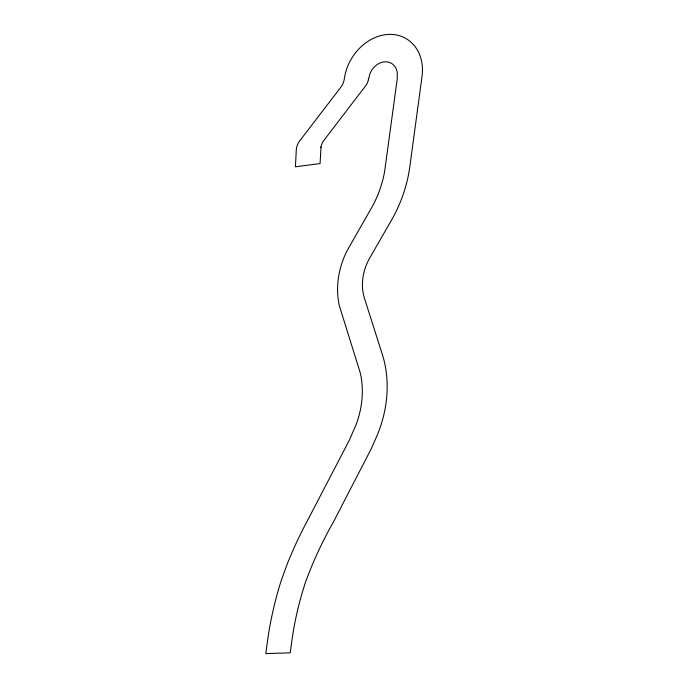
<?xml version="1.0" encoding="UTF-8"?>
<svg xmlns="http://www.w3.org/2000/svg" width="688" height="688" viewBox="0 0 688 688"><rect width="100%" height="100%" fill="white"/><g stroke="black" fill="none" stroke-linecap="round" stroke-linejoin="round"><path stroke-width="1.03" d="M368.587 78.802A15.299 7.86 88.2 0 1 366.119 85.217L323.377 141.023A15.497 7.964 88.2 0 0 321.021 146.828L320.083 163.563L295.41 166.806L296.347 149.029A15.403 7.912 88.2 0 1 298.962 141.866L341.704 86.069A15.403 7.912 88.2 0 0 344.318 78.905A45.305 36.963 -59.4 0 1 389.021 34.4A45.305 36.963 -59.4 0 1 422.019 76.471L409.833 166.608A125.852 102.667 -59.4 0 1 391.171 220.745L369.929 257.622A47.506 38.752 -59.4 0 0 364.442 298.214L382.382 354.638A113.038 92.218 -59.4 0 1 375.7 438.729L370.952 449.341L333.499 521.865A389.649 377.652 -49.2 0 0 305.713 581.575A245.926 172.542 -66.6 0 0 291.764 641.517L290.233 652.835L265.783 653.6L268.114 636.718A273.901 192.167 -66.6 0 1 281.065 581.042L287.317 563.833A416.274 403.46 -49.2 0 1 307.123 521.272L349.323 440.217L355.902 425.115A84.512 68.946 -59.4 0 0 360.099 372.285L339.408 305.971A76.033 62.032 -59.4 0 1 346.804 251.223L372.655 205.884A97.335 79.412 -59.4 0 0 384.712 170.899L397.217 78.948L397.311 73.091A16.555 13.502 -59.4 0 0 385.185 61.8A16.555 13.502 -59.4 0 0 369.895 73.951L368.407 79.842M320.875 147.516L320.978 147.026"/></g></svg>
